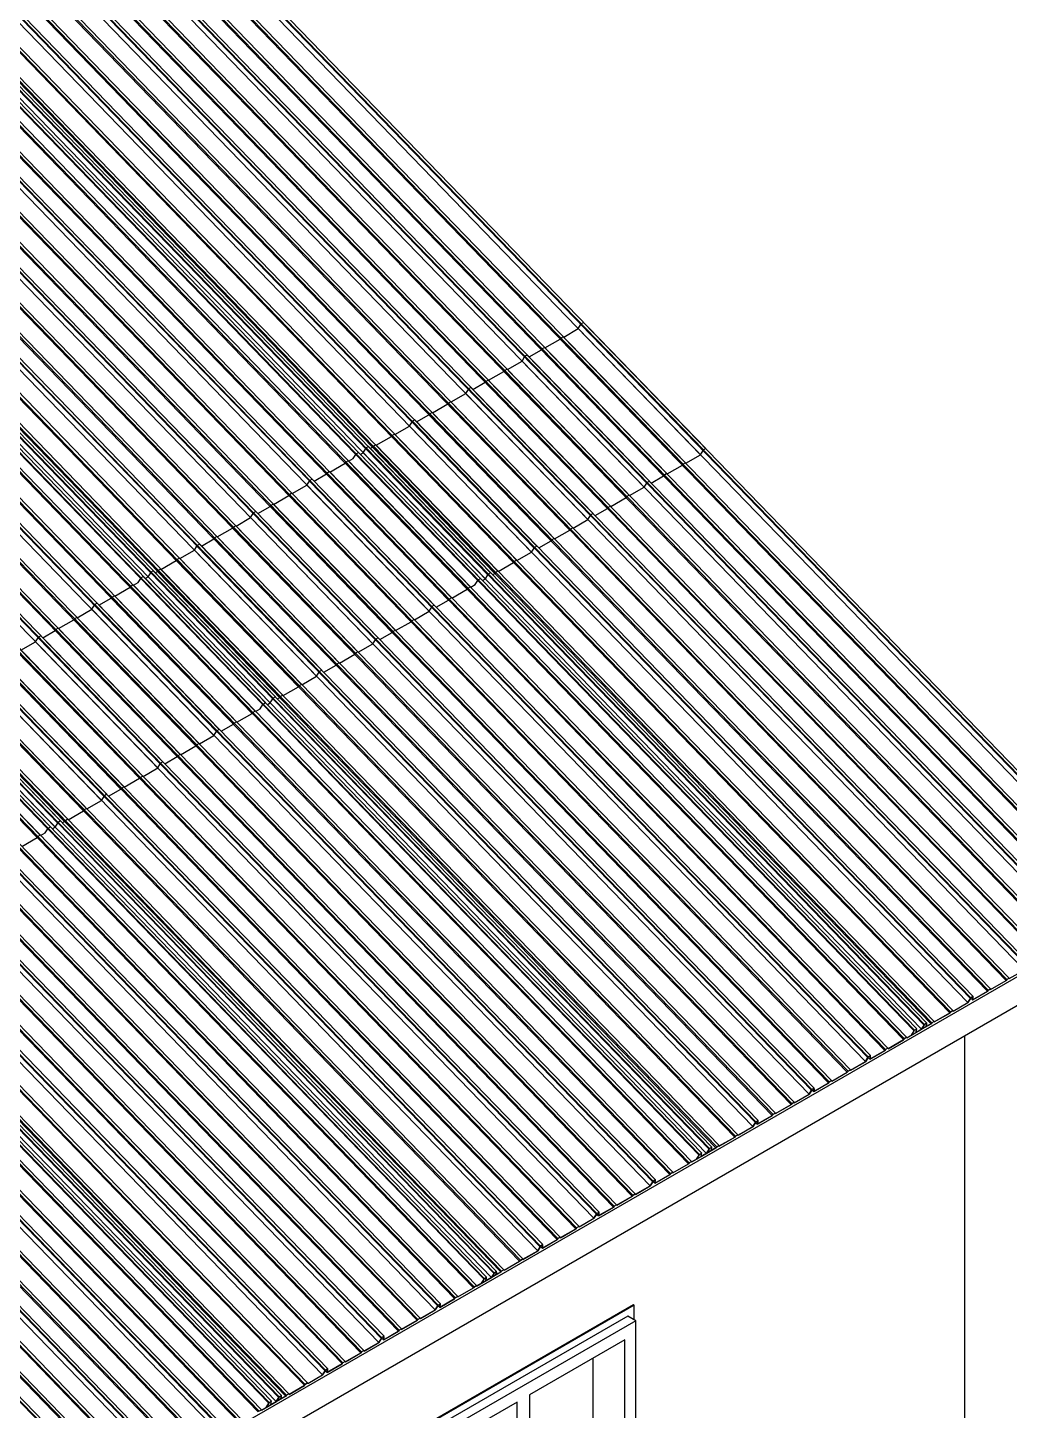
# Model space of a CAD drawing. Header units: inches. Extents: x 0.4 to 16.6, y 0.2 to 10.8.
# Drawn here: x 7.165 to 9.386, y 5.354 to 8.483 of the extents above; entities that cross this region are included whole.
import ezdxf

# ---------------------------------------------------------------- set-up
doc = ezdxf.new("R2010")
doc.units = ezdxf.units.IN
doc.header["$MEASUREMENT"] = 0

msp = doc.modelspace()

# ---------------------------------------------------------------- linework, layer by layer
at = {"color": 7, "linetype": 'Continuous', "lineweight": 25}
for p, q in [((8.6531, 7.4981), (7.4916, 8.6976)), ((8.6869, 7.5165), (7.5247, 8.7167)), ((8.6928, 7.5256), (7.5342, 8.7221)), ((8.6935, 7.5271), (7.5355, 8.7229)), ((8.6988, 7.5302), (7.5408, 8.726)), ((8.6037, 7.4684), (7.4415, 8.6686)), ((8.6054, 7.4705), (7.4439, 8.67)), ((8.6107, 7.4736), (7.4492, 8.6731)), ((8.6462, 7.4929), (7.4839, 8.6931)), ((8.6478, 7.495), (7.4863, 8.6945)), ((8.5597, 7.443), (7.3974, 8.6432)), ((8.5656, 7.4521), (7.4069, 8.6487)), ((8.5662, 7.4537), (7.4082, 8.6495)), ((8.5715, 7.4567), (7.4135, 8.6525)), ((8.5189, 7.4194), (7.3566, 8.6197)), ((8.5205, 7.4216), (7.359, 8.621)), ((8.5258, 7.4246), (7.3643, 8.6241)), ((8.4383, 7.3787), (7.2796, 8.5752)), ((8.4389, 7.3802), (7.281, 8.576)), ((8.4442, 7.3833), (7.2863, 8.579)), ((8.4764, 7.395), (7.3142, 8.5952)), ((8.4781, 7.3971), (7.3166, 8.5965)), ((8.4834, 7.4001), (7.3219, 8.5996)), ((8.3916, 7.346), (7.2293, 8.5462)), ((8.3933, 7.3481), (7.2317, 8.5476)), ((8.3986, 7.3511), (7.237, 8.5506)), ((8.4324, 7.3695), (7.2701, 8.5697)), ((8.3492, 7.3215), (7.1869, 8.5217)), ((8.3508, 7.3236), (7.1893, 8.5231)), ((8.3561, 7.3267), (7.1946, 8.5261)), ((8.3051, 7.296), (7.1429, 8.4962)), ((8.311, 7.3052), (7.1523, 8.5017)), ((8.3117, 7.3067), (7.1537, 8.5025)), ((8.317, 7.3098), (7.159, 8.5056)), ((8.2219, 7.248), (7.0596, 8.4482)), ((8.2236, 7.2501), (7.062, 8.4496)), ((8.2289, 7.2532), (7.0673, 8.4526)), ((8.2643, 7.2725), (7.1021, 8.4727)), ((8.266, 7.2746), (7.1044, 8.4741)), ((8.2713, 7.2777), (7.1097, 8.4771)), ((8.1666, 7.2173), (7.0051, 8.4167)), ((8.1837, 7.2317), (7.025, 8.4282)), ((8.1844, 7.2332), (7.0264, 8.429)), ((8.1897, 7.2363), (7.0317, 8.4321)), ((8.2005, 7.2356), (7.0382, 8.4358)), ((8.2064, 7.2448), (7.0477, 8.4413)), ((8.207, 7.2463), (7.049, 8.4421)), ((8.2123, 7.2494), (7.0543, 8.4451)), ((8.1172, 7.1876), (6.955, 8.3878)), ((8.1189, 7.1897), (6.9574, 8.3892)), ((8.1242, 7.1928), (6.9627, 8.3922)), ((8.1597, 7.2121), (6.9974, 8.4123)), ((8.1613, 7.2142), (6.9998, 8.4137)), ((8.0732, 7.1621), (6.9109, 8.3624)), ((8.0791, 7.1713), (6.9204, 8.3678)), ((8.0797, 7.1728), (6.9218, 8.3686)), ((8.085, 7.1759), (6.9271, 8.3717)), ((8.0324, 7.1386), (6.8701, 8.3388)), ((8.0341, 7.1407), (6.8725, 8.3402)), ((8.0394, 7.1438), (6.8778, 8.3432)), ((7.9518, 7.0978), (6.7931, 8.2943)), ((7.9524, 7.0994), (6.7945, 8.2951)), ((7.9577, 7.1024), (6.7998, 8.2982)), ((7.99, 7.1141), (6.8277, 8.3143)), ((7.9916, 7.1162), (6.8301, 8.3157)), ((7.9969, 7.1193), (6.8354, 8.3188)), ((7.9051, 7.0651), (6.7429, 8.2653)), ((7.9068, 7.0672), (6.7452, 8.2667)), ((7.9121, 7.0703), (6.7505, 8.2698)), ((7.9459, 7.0887), (6.7836, 8.2889)), ((7.8627, 7.0406), (6.7004, 8.2408)), ((7.8643, 7.0427), (6.7028, 8.2422)), ((7.8697, 7.0458), (6.7081, 8.2453)), ((7.7848, 6.9968), (6.6233, 8.1963)), ((7.8186, 7.0152), (6.6564, 8.2154)), ((7.8245, 7.0244), (6.6658, 8.2209)), ((7.8252, 7.0259), (6.6672, 8.2217)), ((7.8305, 7.0289), (6.6725, 8.2247)), ((7.7354, 6.9672), (6.5731, 8.1674)), ((7.7371, 6.9693), (6.5755, 8.1687)), ((7.7424, 6.9723), (6.5808, 8.1718)), ((7.7778, 6.9916), (6.6156, 8.1919)), ((7.7795, 6.9938), (6.618, 8.1932)), ((7.6801, 6.9364), (6.5186, 8.1359)), ((7.6972, 6.9509), (6.5386, 8.1474)), ((7.6979, 6.9524), (6.5399, 8.1482)), ((7.7032, 6.9555), (6.5452, 8.1512)), ((7.714, 6.9548), (6.5517, 8.155)), ((7.7199, 6.9639), (6.5612, 8.1605)), ((7.7205, 6.9655), (6.5625, 8.1612)), ((7.7258, 6.9685), (6.5678, 8.1643)), ((7.6307, 6.9067), (6.4685, 8.1069)), ((7.6324, 6.9089), (6.4709, 8.1083)), ((7.6377, 6.9119), (6.4762, 8.1114)), ((7.6732, 6.9312), (6.5109, 8.1314)), ((7.6748, 6.9333), (6.5133, 8.1328)), ((7.5867, 6.8813), (6.4244, 8.0815)), ((7.5926, 6.8905), (6.4339, 8.087)), ((7.5932, 6.892), (6.4353, 8.0878)), ((7.5985, 6.895), (6.4406, 8.0908)), ((7.5459, 6.8578), (6.3836, 8.058)), ((7.5476, 6.8599), (6.386, 8.0593)), ((7.5529, 6.8629), (6.3913, 8.0624)), ((7.4653, 6.817), (6.3066, 8.0135)), ((7.466, 6.8185), (6.308, 8.0143)), ((7.4713, 6.8216), (6.3133, 8.0174)), ((7.5035, 6.8333), (6.3412, 8.0335)), ((7.5051, 6.8354), (6.3436, 8.0348)), ((7.5104, 6.8384), (6.3489, 8.0379)), ((7.4186, 6.7843), (6.2564, 7.9845)), ((7.4203, 6.7864), (6.2587, 7.9859)), ((7.4256, 6.7895), (6.264, 7.9889)), ((7.4594, 6.8078), (6.2972, 8.008)), ((7.3762, 6.7598), (6.2139, 7.96)), ((7.3779, 6.7619), (6.2163, 7.9614)), ((7.3832, 6.765), (6.2216, 7.9644)), ((7.2983, 6.716), (6.1368, 7.9154)), ((7.3321, 6.7344), (6.1699, 7.9346)), ((7.338, 6.7435), (6.1793, 7.94)), ((7.3387, 6.745), (6.1807, 7.9408)), ((7.344, 6.7481), (6.186, 7.9439)), ((7.2393, 6.6877), (6.0814, 7.8835)), ((7.2489, 6.6863), (6.0867, 7.8865)), ((7.2506, 6.6884), (6.089, 7.8879)), ((7.2559, 6.6915), (6.0943, 7.891)), ((7.2913, 6.7108), (6.1291, 7.911)), ((7.293, 6.7129), (6.1315, 7.9124)), ((7.1937, 6.6556), (6.0321, 7.855)), ((7.2107, 6.67), (6.0521, 7.8665)), ((7.2114, 6.6716), (6.0534, 7.8673)), ((7.2167, 6.6746), (6.0587, 7.8704)), ((7.2275, 6.6739), (6.0652, 7.8741)), ((7.2334, 6.6831), (6.0747, 7.8796)), ((7.234, 6.6846), (6.0761, 7.8804)), ((7.1867, 6.6504), (6.0244, 7.8506)), ((7.1884, 6.6525), (6.0268, 7.852)), ((8.3776, 7.7827), (8.4107, 7.8018)), ((8.4107, 7.8018), (8.4166, 7.8109)), ((9.6737, 6.4975), (8.4107, 7.8018)), ((8.4166, 7.8109), (8.4172, 7.8125)), ((9.6796, 6.5067), (8.4166, 7.8109)), ((8.4225, 7.8155), (8.4172, 7.8125)), ((9.6802, 6.5082), (8.4172, 7.8125)), ((9.6855, 6.5113), (8.4225, 7.8155)), ((8.3344, 7.7589), (8.3291, 7.7558)), ((9.5974, 6.4547), (8.3344, 7.7589)), ((8.3351, 7.7582), (8.3699, 7.7782)), ((8.3715, 7.7803), (8.3699, 7.7782)), ((9.6329, 6.474), (8.3699, 7.7782)), ((8.3768, 7.7834), (8.3715, 7.7803)), ((9.6345, 6.4761), (8.3715, 7.7803)), ((9.6398, 6.4792), (8.3768, 7.7834)), ((8.2503, 7.7092), (8.2834, 7.7283)), ((8.2834, 7.7283), (8.2893, 7.7375)), ((9.5464, 6.4241), (8.2834, 7.7283)), ((8.2893, 7.7375), (8.2899, 7.739)), ((9.5523, 6.4332), (8.2893, 7.7375)), ((8.2952, 7.742), (8.2899, 7.739)), ((9.5529, 6.4347), (8.2899, 7.739)), ((9.5582, 6.4378), (8.2952, 7.742)), ((8.2995, 7.7376), (8.3274, 7.7537)), ((8.3291, 7.7558), (8.3274, 7.7537)), ((9.5904, 6.4495), (8.3274, 7.7537)), ((9.5921, 6.4516), (8.3291, 7.7558)), ((8.2079, 7.6847), (8.2426, 7.7047)), ((8.2443, 7.7069), (8.2426, 7.7047)), ((9.5056, 6.4005), (8.2426, 7.7047)), ((8.2496, 7.7099), (8.2443, 7.7069)), ((9.5073, 6.4026), (8.2443, 7.7069)), ((9.5126, 6.4057), (8.2496, 7.7099)), ((8.162, 7.664), (8.1627, 7.6655)), ((8.168, 7.6686), (8.1627, 7.6655)), ((9.4256, 6.3613), (8.1627, 7.6655)), ((9.4309, 6.3643), (8.168, 7.6686)), ((8.1722, 7.6641), (8.2002, 7.6803)), ((8.2018, 7.6824), (8.2002, 7.6803)), ((9.4632, 6.376), (8.2002, 7.6803)), ((8.2071, 7.6854), (8.2018, 7.6824)), ((9.4648, 6.3781), (8.2018, 7.6824)), ((9.4701, 6.3812), (8.2071, 7.6854)), ((8.117, 7.6334), (8.1153, 7.6313)), ((8.1223, 7.6364), (8.117, 7.6334)), ((9.38, 6.3291), (8.117, 7.6334)), ((9.3853, 6.3322), (8.1223, 7.6364)), ((8.123, 7.6357), (8.1561, 7.6548)), ((8.1561, 7.6548), (8.162, 7.664)), ((9.4191, 6.3506), (8.1561, 7.6548)), ((9.425, 6.3597), (8.162, 7.664)), ((8.045, 7.5907), (8.0729, 7.6068)), ((8.0746, 7.6089), (8.0729, 7.6068)), ((9.3359, 6.3025), (8.0729, 7.6068)), ((8.0799, 7.612), (8.0746, 7.6089)), ((9.3375, 6.3047), (8.0746, 7.6089)), ((9.3429, 6.3077), (8.0799, 7.612)), ((8.0806, 7.6112), (8.1153, 7.6313)), ((9.3783, 6.327), (8.1153, 7.6313)), ((7.9957, 7.5622), (8.0288, 7.5813)), ((8.0288, 7.5813), (8.0347, 7.5905)), ((9.2918, 6.2771), (8.0288, 7.5813)), ((8.0347, 7.5905), (8.0354, 7.592)), ((9.2977, 6.2863), (8.0347, 7.5905)), ((8.0407, 7.5951), (8.0354, 7.592)), ((9.2984, 6.2878), (8.0354, 7.592)), ((9.3037, 6.2908), (8.0407, 7.5951)), ((7.9533, 7.5377), (7.988, 7.5578)), ((7.9897, 7.5599), (7.988, 7.5578)), ((9.251, 6.2536), (7.988, 7.5578)), ((7.995, 7.563), (7.9897, 7.5599)), ((9.2527, 6.2557), (7.9897, 7.5599)), ((9.258, 6.2587), (7.995, 7.563)), ((7.9016, 7.5079), (7.9074, 7.517)), ((7.9074, 7.517), (7.9081, 7.5185)), ((9.1704, 6.2128), (7.9074, 7.517)), ((7.9081, 7.5185), (7.9134, 7.5216)), ((9.1711, 6.2143), (7.9081, 7.5185)), ((9.1764, 6.2174), (7.9134, 7.5216)), ((7.9177, 7.5172), (7.9242, 7.5209)), ((7.9242, 7.5209), (7.9301, 7.5301)), ((9.1872, 6.2167), (7.9242, 7.5209)), ((7.9301, 7.5301), (7.9307, 7.5316)), ((9.1931, 6.2258), (7.9301, 7.5301)), ((7.936, 7.5347), (7.9307, 7.5316)), ((9.1937, 6.2274), (7.9307, 7.5316)), ((9.199, 6.2304), (7.936, 7.5347)), ((7.9403, 7.5302), (7.9456, 7.5333)), ((7.9473, 7.5354), (7.9456, 7.5333)), ((9.2086, 6.2291), (7.9456, 7.5333)), ((7.9526, 7.5385), (7.9473, 7.5354)), ((9.2103, 6.2312), (7.9473, 7.5354)), ((9.2156, 6.2342), (7.9526, 7.5385)), ((8.6538, 7.4974), (8.6869, 7.5165)), ((8.6869, 7.5165), (8.6928, 7.5256)), ((8.6928, 7.5256), (8.6935, 7.5271)), ((8.6988, 7.5302), (8.6935, 7.5271)), ((7.8479, 7.4781), (7.8426, 7.475)), ((9.1109, 6.1738), (7.8479, 7.4781)), ((7.8486, 7.4773), (7.8834, 7.4974)), ((7.8851, 7.4995), (7.8834, 7.4974)), ((9.1464, 6.1931), (7.8834, 7.4974)), ((7.8904, 7.5026), (7.8851, 7.4995)), ((9.148, 6.1953), (7.8851, 7.4995)), ((9.1533, 6.1983), (7.8904, 7.5026)), ((7.8911, 7.5018), (7.9016, 7.5079)), ((8.6114, 7.4729), (8.6462, 7.4929)), ((8.6478, 7.495), (8.6462, 7.4929)), ((8.6531, 7.4981), (8.6478, 7.495)), ((7.7638, 7.4283), (7.7969, 7.4475)), ((7.7969, 7.4475), (7.8028, 7.4566)), ((9.0599, 6.1432), (7.7969, 7.4475)), ((7.8028, 7.4566), (7.8034, 7.4581)), ((9.0658, 6.1524), (7.8028, 7.4566)), ((7.8087, 7.4612), (7.8034, 7.4581)), ((9.0664, 6.1539), (7.8034, 7.4581)), ((9.0717, 6.157), (7.8087, 7.4612)), ((7.813, 7.4568), (7.841, 7.4729)), ((7.8426, 7.475), (7.841, 7.4729)), ((9.1039, 6.1686), (7.841, 7.4729)), ((9.1056, 6.1708), (7.8426, 7.475)), ((8.5597, 7.443), (8.5656, 7.4521)), ((8.5656, 7.4521), (8.5662, 7.4537)), ((8.5715, 7.4567), (8.5662, 7.4537)), ((8.5758, 7.4523), (8.6037, 7.4684)), ((8.6054, 7.4705), (8.6037, 7.4684)), ((8.6107, 7.4736), (8.6054, 7.4705)), ((7.7214, 7.4038), (7.7561, 7.4239)), ((7.7578, 7.426), (7.7561, 7.4239)), ((9.0191, 6.1197), (7.7561, 7.4239)), ((7.7631, 7.4291), (7.7578, 7.426)), ((9.0208, 6.1218), (7.7578, 7.426)), ((9.0261, 6.1248), (7.7631, 7.4291)), ((8.4841, 7.3994), (8.5189, 7.4194)), ((8.5205, 7.4216), (8.5189, 7.4194)), ((8.5258, 7.4246), (8.5205, 7.4216)), ((8.5266, 7.4239), (8.5597, 7.443)), ((7.6696, 7.374), (7.6755, 7.3831)), ((7.6755, 7.3831), (7.6762, 7.3847)), ((8.9385, 6.0789), (7.6755, 7.3831)), ((7.6815, 7.3877), (7.6762, 7.3847)), ((8.9392, 6.0804), (7.6762, 7.3847)), ((8.9445, 6.0835), (7.6815, 7.3877)), ((7.6858, 7.3833), (7.7137, 7.3994)), ((7.7153, 7.4015), (7.7137, 7.3994)), ((8.9767, 6.0952), (7.7137, 7.3994)), ((7.7206, 7.4046), (7.7153, 7.4015)), ((8.9783, 6.0973), (7.7153, 7.4015)), ((8.9836, 6.1003), (7.7206, 7.4046)), ((8.4442, 7.3833), (8.4389, 7.3802)), ((8.4485, 7.3788), (8.4764, 7.395)), ((8.4781, 7.3971), (8.4764, 7.395)), ((8.4834, 7.4001), (8.4781, 7.3971)), ((7.6305, 7.3525), (7.6288, 7.3504)), ((7.6358, 7.3556), (7.6305, 7.3525)), ((8.8935, 6.0483), (7.6305, 7.3525)), ((8.8988, 6.0514), (7.6358, 7.3556)), ((7.6365, 7.3549), (7.6696, 7.374)), ((8.9326, 6.0697), (7.6696, 7.374)), ((8.3993, 7.3504), (8.4324, 7.3695)), ((8.4324, 7.3695), (8.4383, 7.3787)), ((8.4383, 7.3787), (8.4389, 7.3802)), ((7.5585, 7.3098), (7.5864, 7.3259)), ((7.5881, 7.328), (7.5864, 7.3259)), ((8.8494, 6.0217), (7.5864, 7.3259)), ((7.5934, 7.3311), (7.5881, 7.328)), ((8.8511, 6.0238), (7.5881, 7.328)), ((8.8564, 6.0269), (7.5934, 7.3311)), ((7.5941, 7.3304), (7.6288, 7.3504)), ((8.8918, 6.0462), (7.6288, 7.3504)), ((8.3212, 7.3054), (8.3492, 7.3215)), ((8.3508, 7.3236), (8.3492, 7.3215)), ((8.3561, 7.3267), (8.3508, 7.3236)), ((8.3569, 7.3259), (8.3916, 7.346)), ((8.3933, 7.3481), (8.3916, 7.346)), ((8.3986, 7.3511), (8.3933, 7.3481)), ((7.5092, 7.2814), (7.5423, 7.3005)), ((7.5423, 7.3005), (7.5482, 7.3097)), ((8.8053, 5.9963), (7.5423, 7.3005)), ((7.5482, 7.3097), (7.5489, 7.3112)), ((8.8112, 6.0054), (7.5482, 7.3097)), ((7.5542, 7.3142), (7.5489, 7.3112)), ((8.8119, 6.0069), (7.5489, 7.3112)), ((8.8172, 6.01), (7.5542, 7.3142)), ((8.272, 7.2769), (8.3051, 7.296)), ((8.3051, 7.296), (8.311, 7.3052)), ((8.311, 7.3052), (8.3117, 7.3067)), ((8.317, 7.3098), (8.3117, 7.3067)), ((7.4668, 7.2569), (7.5015, 7.2769)), ((7.5032, 7.2791), (7.5015, 7.2769)), ((8.7645, 5.9727), (7.5015, 7.2769)), ((7.5085, 7.2821), (7.5032, 7.2791)), ((8.7662, 5.9748), (7.5032, 7.2791)), ((8.7715, 5.9779), (7.5085, 7.2821)), ((8.2296, 7.2524), (8.2643, 7.2725)), ((8.266, 7.2746), (8.2643, 7.2725)), ((8.2713, 7.2777), (8.266, 7.2746)), ((7.4046, 7.221), (7.4151, 7.227)), ((7.4151, 7.227), (7.421, 7.2362)), ((7.421, 7.2362), (7.4216, 7.2377)), ((8.6839, 5.9319), (7.421, 7.2362)), ((7.4216, 7.2377), (7.4269, 7.2408)), ((8.6846, 5.9335), (7.4216, 7.2377)), ((8.6899, 5.9365), (7.4269, 7.2408)), ((7.4312, 7.2363), (7.4377, 7.2401)), ((7.4377, 7.2401), (7.4436, 7.2492)), ((8.7007, 5.9358), (7.4377, 7.2401)), ((7.4436, 7.2492), (7.4442, 7.2508)), ((8.7066, 5.945), (7.4436, 7.2492)), ((7.4495, 7.2538), (7.4442, 7.2508)), ((8.7072, 5.9465), (7.4442, 7.2508)), ((8.7125, 5.9496), (7.4495, 7.2538)), ((7.4538, 7.2494), (7.4591, 7.2525)), ((7.4608, 7.2546), (7.4591, 7.2525)), ((8.7221, 5.9482), (7.4591, 7.2525)), ((7.4661, 7.2576), (7.4608, 7.2546)), ((8.7238, 5.9503), (7.4608, 7.2546)), ((8.7291, 5.9534), (7.4661, 7.2576)), ((8.1778, 7.2226), (8.1837, 7.2317)), ((8.1837, 7.2317), (8.1844, 7.2332)), ((8.1844, 7.2332), (8.1897, 7.2363)), ((8.194, 7.2319), (8.2005, 7.2356)), ((8.2005, 7.2356), (8.2064, 7.2448)), ((8.2064, 7.2448), (8.207, 7.2463)), ((8.2123, 7.2494), (8.207, 7.2463)), ((8.2166, 7.2449), (8.2219, 7.248)), ((8.2236, 7.2501), (8.2219, 7.248)), ((8.2289, 7.2532), (8.2236, 7.2501)), ((7.3614, 7.1972), (7.3561, 7.1942)), ((8.6244, 5.893), (7.3614, 7.1972)), ((7.3622, 7.1965), (7.3969, 7.2165)), ((7.3986, 7.2186), (7.3969, 7.2165)), ((8.6599, 5.9123), (7.3969, 7.2165)), ((7.4039, 7.2217), (7.3986, 7.2186)), ((8.6616, 5.9144), (7.3986, 7.2186)), ((8.6669, 5.9175), (7.4039, 7.2217)), ((8.1249, 7.192), (8.1597, 7.2121)), ((8.1613, 7.2142), (8.1597, 7.2121)), ((8.1666, 7.2173), (8.1613, 7.2142)), ((8.1673, 7.2165), (8.1778, 7.2226)), ((7.2773, 7.1475), (7.3104, 7.1666)), ((7.3104, 7.1666), (7.3163, 7.1758)), ((8.5734, 5.8624), (7.3104, 7.1666)), ((7.3163, 7.1758), (7.317, 7.1773)), ((8.5793, 5.8715), (7.3163, 7.1758)), ((7.3223, 7.1803), (7.317, 7.1773)), ((8.5799, 5.873), (7.317, 7.1773)), ((8.5852, 5.8761), (7.3223, 7.1803)), ((7.3265, 7.1759), (7.3545, 7.192)), ((7.3561, 7.1942), (7.3545, 7.192)), ((8.6175, 5.8878), (7.3545, 7.192)), ((8.6191, 5.8899), (7.3561, 7.1942)), ((8.0732, 7.1621), (8.0791, 7.1713)), ((8.0791, 7.1713), (8.0797, 7.1728)), ((8.085, 7.1759), (8.0797, 7.1728)), ((8.0893, 7.1715), (8.1172, 7.1876)), ((8.1189, 7.1897), (8.1172, 7.1876)), ((8.1242, 7.1928), (8.1189, 7.1897)), ((7.2349, 7.123), (7.2696, 7.1431)), ((7.2713, 7.1452), (7.2696, 7.1431)), ((8.5326, 5.8388), (7.2696, 7.1431)), ((7.2766, 7.1482), (7.2713, 7.1452)), ((8.5343, 5.8409), (7.2713, 7.1452)), ((8.5396, 5.844), (7.2766, 7.1482)), ((7.9976, 7.1185), (8.0324, 7.1386)), ((8.0341, 7.1407), (8.0324, 7.1386)), ((8.0394, 7.1438), (8.0341, 7.1407)), ((8.0401, 7.143), (8.0732, 7.1621)), ((7.1831, 7.0931), (7.189, 7.1023)), ((7.189, 7.1023), (7.1897, 7.1038)), ((8.452, 5.798), (7.189, 7.1023)), ((7.195, 7.1069), (7.1897, 7.1038)), ((8.4527, 5.7996), (7.1897, 7.1038)), ((8.458, 5.8026), (7.195, 7.1069)), ((7.1993, 7.1024), (7.2272, 7.1186)), ((7.2289, 7.1207), (7.2272, 7.1186)), ((8.4902, 5.8143), (7.2272, 7.1186)), ((7.2342, 7.1237), (7.2289, 7.1207)), ((8.4918, 5.8164), (7.2289, 7.1207)), ((8.4972, 5.8195), (7.2342, 7.1237)), ((7.9577, 7.1024), (7.9524, 7.0994)), ((7.962, 7.098), (7.99, 7.1141)), ((7.9916, 7.1162), (7.99, 7.1141)), ((7.9969, 7.1193), (7.9916, 7.1162)), ((8.407, 5.7675), (7.144, 7.0717)), ((8.4123, 5.7705), (7.1493, 7.0748)), ((7.15, 7.074), (7.1831, 7.0931)), ((8.4461, 5.7889), (7.1831, 7.0931)), ((7.9121, 7.0703), (7.9068, 7.0672)), ((7.9128, 7.0696), (7.9459, 7.0887)), ((7.9459, 7.0887), (7.9518, 7.0978)), ((7.9518, 7.0978), (7.9524, 7.0994)), ((8.3629, 5.7409), (7.0999, 7.0451)), ((8.3646, 5.743), (7.1016, 7.0472)), ((8.3699, 5.746), (7.1069, 7.0503)), ((8.4053, 5.7653), (7.1423, 7.0696)), ((7.8348, 7.0245), (7.8627, 7.0406)), ((7.8643, 7.0427), (7.8627, 7.0406)), ((7.8697, 7.0458), (7.8643, 7.0427)), ((7.8704, 7.0451), (7.9051, 7.0651)), ((7.9068, 7.0672), (7.9051, 7.0651)), ((8.3188, 5.7154), (7.0559, 7.0197)), ((8.3247, 5.7246), (7.0617, 7.0288)), ((8.3254, 5.7261), (7.0624, 7.0303)), ((8.3307, 5.7292), (7.0677, 7.0334)), ((7.7855, 6.9961), (7.8186, 7.0152)), ((7.8186, 7.0152), (7.8245, 7.0244)), ((7.8245, 7.0244), (7.8252, 7.0259)), ((7.8305, 7.0289), (7.8252, 7.0259)), ((8.2426, 5.6725), (6.9796, 6.9768)), ((8.278, 5.6919), (7.0151, 6.9961)), ((8.2797, 5.694), (7.0167, 6.9982)), ((8.285, 5.697), (7.022, 7.0013)), ((7.7431, 6.9716), (7.7778, 6.9916)), ((7.7795, 6.9938), (7.7778, 6.9916)), ((7.7848, 6.9968), (7.7795, 6.9938)), ((8.1975, 5.6511), (6.9345, 6.9553)), ((8.1981, 5.6526), (6.9351, 6.9569)), ((8.2034, 5.6557), (6.9404, 6.9599)), ((8.2142, 5.655), (6.9512, 6.9592)), ((8.2201, 5.6642), (6.9571, 6.9684)), ((8.2207, 5.6657), (6.9577, 6.9699)), ((8.226, 5.6687), (6.963, 6.973)), ((8.2356, 5.6674), (6.9726, 6.9716)), ((8.2373, 5.6695), (6.9743, 6.9737)), ((7.6913, 6.9417), (7.6972, 6.9509)), ((7.6972, 6.9509), (7.6979, 6.9524)), ((7.6979, 6.9524), (7.7032, 6.9555)), ((7.7075, 6.951), (7.714, 6.9548)), ((7.714, 6.9548), (7.7199, 6.9639)), ((7.7199, 6.9639), (7.7205, 6.9655)), ((7.7258, 6.9685), (7.7205, 6.9655)), ((7.7301, 6.9641), (7.7354, 6.9672)), ((7.7371, 6.9693), (7.7354, 6.9672)), ((7.7424, 6.9723), (7.7371, 6.9693)), ((8.1379, 5.6121), (6.875, 6.9164)), ((8.1734, 5.6315), (6.9104, 6.9357)), ((8.1751, 5.6336), (6.9121, 6.9378)), ((8.1804, 5.6366), (6.9174, 6.9409)), ((7.6384, 6.9112), (7.6732, 6.9312)), ((7.6748, 6.9333), (7.6732, 6.9312)), ((7.6801, 6.9364), (7.6748, 6.9333)), ((7.6809, 6.9357), (7.6913, 6.9417)), ((8.0869, 5.5815), (6.8239, 6.8858)), ((8.0928, 5.5907), (6.8298, 6.8949)), ((8.0935, 5.5922), (6.8305, 6.8964)), ((8.0988, 5.5953), (6.8358, 6.8995)), ((8.131, 5.607), (6.868, 6.9112)), ((8.1326, 5.6091), (6.8696, 6.9133)), ((7.5867, 6.8813), (7.5926, 6.8905)), ((7.5926, 6.8905), (7.5932, 6.892)), ((7.5985, 6.895), (7.5932, 6.892)), ((7.6028, 6.8906), (7.6307, 6.9067)), ((7.6324, 6.9089), (7.6307, 6.9067)), ((7.6377, 6.9119), (7.6324, 6.9089)), ((8.0461, 5.558), (6.7831, 6.8622)), ((8.0478, 5.5601), (6.7848, 6.8643)), ((8.0531, 5.5632), (6.7901, 6.8674)), ((7.5112, 6.8377), (7.5459, 6.8578)), ((7.5476, 6.8599), (7.5459, 6.8578)), ((7.5529, 6.8629), (7.5476, 6.8599)), ((7.5536, 6.8622), (7.5867, 6.8813)), ((7.9655, 5.5172), (6.7025, 6.8214)), ((7.9662, 5.5187), (6.7032, 6.823)), ((7.9715, 5.5218), (6.7085, 6.826)), ((8.0037, 5.5335), (6.7407, 6.8377)), ((8.0054, 5.5356), (6.7424, 6.8398)), ((8.0107, 5.5387), (6.7477, 6.8429)), ((7.4713, 6.8216), (7.466, 6.8185)), ((7.4755, 6.8171), (7.5035, 6.8333)), ((7.5051, 6.8354), (7.5035, 6.8333)), ((7.5104, 6.8384), (7.5051, 6.8354)), ((7.9188, 5.4845), (6.6558, 6.7887)), ((7.9205, 5.4866), (6.6575, 6.7908)), ((7.9258, 5.4897), (6.6628, 6.7939)), ((7.9596, 5.508), (6.6966, 6.8123)), ((7.4256, 6.7895), (7.4203, 6.7864)), ((7.4263, 6.7887), (7.4594, 6.8078)), ((7.4594, 6.8078), (7.4653, 6.817)), ((7.4653, 6.817), (7.466, 6.8185)), ((7.8764, 5.46), (6.6134, 6.7642)), ((7.8781, 5.4621), (6.6151, 6.7664)), ((7.8834, 5.4652), (6.6204, 6.7694)), ((7.3483, 6.7437), (7.3762, 6.7598)), ((7.3779, 6.7619), (7.3762, 6.7598)), ((7.3832, 6.765), (7.3779, 6.7619)), ((7.3839, 6.7642), (7.4186, 6.7843)), ((7.4203, 6.7864), (7.4186, 6.7843)), ((7.8324, 5.4346), (6.5694, 6.7388)), ((7.8382, 5.4437), (6.5753, 6.748)), ((7.8389, 5.4453), (6.5759, 6.7495)), ((7.8442, 5.4483), (6.5812, 6.7525)), ((7.299, 6.7152), (7.3321, 6.7344)), ((7.3321, 6.7344), (7.338, 6.7435)), ((7.338, 6.7435), (7.3387, 6.745)), ((7.344, 6.7481), (7.3387, 6.745)), ((7.7561, 5.3917), (6.4931, 6.6959)), ((7.7916, 5.411), (6.5286, 6.7153)), ((7.7932, 5.4131), (6.5302, 6.7174)), ((7.7985, 5.4162), (6.5355, 6.7204)), ((7.2566, 6.6907), (7.2913, 6.7108)), ((7.293, 6.7129), (7.2913, 6.7108)), ((7.2983, 6.716), (7.293, 6.7129)), ((7.711, 5.3703), (6.448, 6.6745)), ((7.7116, 5.3718), (6.4486, 6.676)), ((7.7169, 5.3748), (6.4539, 6.6791)), ((7.7277, 5.3742), (6.4647, 6.6784)), ((7.7336, 5.3833), (6.4706, 6.6875)), ((7.7342, 5.3848), (6.4713, 6.6891)), ((7.7395, 5.3879), (6.4766, 6.6921)), ((7.7491, 5.3865), (6.4861, 6.6908)), ((7.7508, 5.3886), (6.4878, 6.6929)), ((7.2049, 6.6609), (7.2107, 6.67)), ((7.2107, 6.67), (7.2114, 6.6716)), ((7.2114, 6.6716), (7.2167, 6.6746)), ((7.221, 6.6702), (7.2275, 6.6739)), ((7.2275, 6.6739), (7.2334, 6.6831)), ((7.2334, 6.6831), (7.234, 6.6846)), ((7.2393, 6.6877), (7.234, 6.6846)), ((7.2436, 6.6833), (7.2489, 6.6863)), ((7.2506, 6.6884), (7.2489, 6.6863)), ((7.2559, 6.6915), (7.2506, 6.6884)), ((7.6461, 5.3282), (6.3832, 6.6325)), ((7.6515, 5.3313), (6.3885, 6.6355)), ((7.6869, 5.3506), (6.4239, 6.6548)), ((7.6886, 5.3527), (6.4256, 6.657)), ((7.6939, 5.3558), (6.4309, 6.66)), ((7.1519, 6.6303), (7.1867, 6.6504)), ((7.1884, 6.6525), (7.1867, 6.6504)), ((7.1937, 6.6556), (7.1884, 6.6525)), ((7.1944, 6.6548), (7.2049, 6.6609)), ((7.6004, 5.3007), (6.3374, 6.6049)), ((7.6063, 5.3098), (6.3433, 6.6141)), ((7.607, 5.3114), (6.344, 6.6156)), ((7.6123, 5.3144), (6.3493, 6.6187)), ((7.6445, 5.3261), (6.3815, 6.6304)), ((7.5596, 5.2771), (6.2966, 6.5814)), ((7.5613, 5.2792), (6.2983, 6.5835)), ((7.5666, 5.2823), (6.3036, 6.5865)), ((7.479, 5.2364), (6.216, 6.5406)), ((7.4797, 5.2379), (6.2167, 6.5421)), ((7.485, 5.2409), (6.222, 6.5452)), ((7.5172, 5.2526), (6.2542, 6.5569)), ((7.5189, 5.2548), (6.2559, 6.559)), ((7.5242, 5.2578), (6.2612, 6.5621)), ((7.4323, 5.2037), (6.1694, 6.5079)), ((7.434, 5.2058), (6.171, 6.51)), ((7.4393, 5.2088), (6.1763, 6.5131)), ((7.4731, 5.2272), (6.2102, 6.5314)), ((9.6745, 6.4919), (5.2834, 3.9569)), ((7.3899, 5.1792), (6.1269, 6.4834)), ((7.3916, 5.1813), (6.1286, 6.4855)), ((7.3969, 5.1843), (6.1339, 6.4886)), ((7.3518, 5.1629), (6.0888, 6.4671)), ((7.3524, 5.1644), (6.0894, 6.4686)), ((7.3577, 5.1675), (6.0947, 6.4717)), ((5.2834, 3.8916), (9.6745, 6.4266)), ((9.3855, 6.331), (9.4192, 6.3505)), ((9.3431, 6.3065), (9.3782, 6.3268)), ((9.3432, 6.3068), (9.3783, 6.327)), ((9.3782, 6.3268), (9.3799, 6.3289)), ((9.38, 6.3291), (9.3783, 6.327)), ((9.3799, 6.3289), (9.3852, 6.332)), ((9.3853, 6.3322), (9.38, 6.3291)), ((9.3855, 6.331), (9.3848, 6.3318)), ((9.3855, 6.331), (9.3852, 6.332)), ((9.3853, 6.3322), (9.3857, 6.3313)), ((9.3037, 6.2908), (9.2984, 6.2878)), ((9.3033, 6.2904), (9.2985, 6.2877)), ((9.3021, 6.2829), (9.3358, 6.3023)), ((9.3027, 6.2892), (9.3021, 6.2898)), ((9.3027, 6.2891), (9.3021, 6.2897)), ((9.3021, 6.2829), (9.3027, 6.2891)), ((9.3024, 6.2832), (9.3359, 6.3025)), ((9.303, 6.2893), (9.3024, 6.2832)), ((9.3027, 6.2892), (9.3033, 6.2904)), ((9.3027, 6.2891), (9.3027, 6.2892)), ((9.303, 6.2893), (9.3037, 6.2908)), ((9.3358, 6.3023), (9.3374, 6.3044)), ((9.3375, 6.3047), (9.3359, 6.3025)), ((9.3427, 6.3075), (9.3374, 6.3044)), ((9.3429, 6.3077), (9.3375, 6.3047)), ((9.3431, 6.3065), (9.3424, 6.3073)), ((9.3431, 6.3065), (9.3427, 6.3075)), ((9.3429, 6.3077), (9.3432, 6.3068)), ((9.2526, 6.2554), (9.2579, 6.2585)), ((9.258, 6.2587), (9.2527, 6.2557)), ((9.2583, 6.2576), (9.2576, 6.2583)), ((9.2583, 6.2576), (9.2579, 6.2585)), ((9.258, 6.2587), (9.2584, 6.2578)), ((9.2583, 6.2576), (9.2919, 6.277)), ((9.2584, 6.2578), (9.2918, 6.2771)), ((9.2918, 6.2771), (9.2977, 6.2863)), ((9.298, 6.2863), (9.2919, 6.277)), ((9.2977, 6.2863), (9.2984, 6.2878)), ((9.298, 6.2864), (9.2985, 6.2877)), ((9.3021, 6.2829), (9.2982, 6.2869)), ((9.2085, 6.2288), (9.1748, 6.2094)), ((9.1751, 6.2098), (9.2086, 6.2291)), ((9.1872, 6.2167), (9.1931, 6.2258)), ((9.1933, 6.2259), (9.1873, 6.2166)), ((9.1931, 6.2258), (9.1937, 6.2274)), ((9.1933, 6.226), (9.1939, 6.2273)), ((9.1933, 6.2259), (9.1933, 6.226)), ((9.199, 6.2304), (9.1937, 6.2274)), ((9.1986, 6.23), (9.1939, 6.2273)), ((9.1981, 6.2287), (9.1974, 6.2293)), ((9.1981, 6.2287), (9.1975, 6.2294)), ((9.1975, 6.2224), (9.1981, 6.2287)), ((9.1984, 6.2289), (9.1978, 6.2226)), ((9.1981, 6.2287), (9.1986, 6.23)), ((9.1981, 6.2287), (9.1981, 6.2287)), ((9.1984, 6.2289), (9.199, 6.2304)), ((9.2085, 6.2288), (9.2102, 6.2309)), ((9.2103, 6.2312), (9.2086, 6.2291)), ((9.2155, 6.234), (9.2102, 6.2309)), ((9.2156, 6.2342), (9.2103, 6.2312)), ((9.2158, 6.2331), (9.2151, 6.2338)), ((9.2158, 6.2331), (9.2155, 6.234)), ((9.2156, 6.2342), (9.2159, 6.2333)), ((9.2158, 6.2331), (9.2509, 6.2533)), ((9.2159, 6.2333), (9.251, 6.2536)), ((9.2509, 6.2533), (9.2526, 6.2554)), ((9.2527, 6.2557), (9.251, 6.2536)), ((9.1463, 6.1929), (9.1479, 6.195)), ((9.148, 6.1953), (9.1464, 6.1931)), ((9.1479, 6.195), (9.1532, 6.1981)), ((9.1533, 6.1983), (9.148, 6.1953)), ((9.1536, 6.1971), (9.1529, 6.1979)), ((9.1536, 6.1971), (9.1532, 6.1981)), ((9.1533, 6.1983), (9.1537, 6.1974)), ((9.1536, 6.1971), (9.1873, 6.2166)), ((9.1537, 6.1974), (9.1872, 6.2167)), ((9.1644, 6.2033), (9.1704, 6.2128)), ((9.1646, 6.2035), (9.1644, 6.2033)), ((9.1646, 6.2035), (9.1707, 6.2129)), ((9.1704, 6.2128), (9.1711, 6.2143)), ((9.1707, 6.2129), (9.1713, 6.2142)), ((9.1711, 6.2143), (9.1764, 6.2174)), ((9.1713, 6.2142), (9.176, 6.217)), ((9.1754, 6.2156), (9.1748, 6.2163)), ((9.1748, 6.2094), (9.1754, 6.2156)), ((9.1755, 6.2157), (9.1749, 6.2163)), ((9.1751, 6.2098), (9.1757, 6.2158)), ((9.1755, 6.2157), (9.1754, 6.2156)), ((9.1755, 6.2157), (9.176, 6.217)), ((9.1757, 6.2158), (9.1764, 6.2174)), ((9.1975, 6.2224), (9.1978, 6.2226)), ((9.2851, 4.9314), (9.2851, 6.2018)), ((9.0702, 6.149), (9.1038, 6.1684)), ((9.0705, 6.1493), (9.1039, 6.1686)), ((9.1038, 6.1684), (9.1055, 6.1705)), ((9.1056, 6.1708), (9.1039, 6.1686)), ((9.1108, 6.1736), (9.1055, 6.1705)), ((9.1109, 6.1738), (9.1056, 6.1708)), ((9.1112, 6.1726), (9.1105, 6.1734)), ((9.1112, 6.1726), (9.1108, 6.1736)), ((9.1109, 6.1738), (9.1113, 6.1729)), ((9.1112, 6.1726), (9.1463, 6.1929)), ((9.1113, 6.1729), (9.1464, 6.1931)), ((9.0263, 6.1237), (9.06, 6.1431)), ((9.0264, 6.1239), (9.0599, 6.1432)), ((9.0599, 6.1432), (9.0658, 6.1524)), ((9.066, 6.1525), (9.06, 6.1431)), ((9.0658, 6.1524), (9.0664, 6.1539)), ((9.0661, 6.1525), (9.0666, 6.1538)), ((9.0702, 6.149), (9.0663, 6.153)), ((9.0717, 6.157), (9.0664, 6.1539)), ((9.0714, 6.1565), (9.0666, 6.1538)), ((9.0708, 6.1553), (9.0702, 6.1559)), ((9.0708, 6.1552), (9.0702, 6.1559)), ((9.0702, 6.149), (9.0708, 6.1552)), ((9.0711, 6.1554), (9.0705, 6.1493)), ((9.0708, 6.1553), (9.0714, 6.1565)), ((9.0708, 6.1552), (9.0708, 6.1553)), ((9.0711, 6.1554), (9.0717, 6.157)), ((8.9836, 6.1003), (8.9783, 6.0973)), ((8.9836, 6.1003), (8.984, 6.0994)), ((8.9839, 6.0992), (9.019, 6.1194)), ((8.984, 6.0994), (9.0191, 6.1197)), ((9.019, 6.1194), (9.0207, 6.1215)), ((9.0208, 6.1218), (9.0191, 6.1197)), ((9.0207, 6.1215), (9.026, 6.1246)), ((9.0261, 6.1248), (9.0208, 6.1218)), ((9.0263, 6.1237), (9.0256, 6.1244)), ((9.0263, 6.1237), (9.026, 6.1246)), ((9.0261, 6.1248), (9.0264, 6.1239)), ((8.8991, 6.0502), (8.9327, 6.0696)), ((8.8992, 6.0504), (8.9326, 6.0697)), ((8.9326, 6.0697), (8.9385, 6.0789)), ((8.9387, 6.079), (8.9327, 6.0696)), ((8.9385, 6.0789), (8.9392, 6.0804)), ((8.9388, 6.0791), (8.9393, 6.0803)), ((8.9429, 6.0755), (8.939, 6.0795)), ((8.9445, 6.0835), (8.9392, 6.0804)), ((8.9441, 6.0831), (8.9393, 6.0803)), ((8.9429, 6.0755), (8.9766, 6.0949)), ((8.9435, 6.0818), (8.9429, 6.0824)), ((8.9435, 6.0817), (8.9429, 6.0824)), ((8.9429, 6.0755), (8.9435, 6.0817)), ((8.9432, 6.0759), (8.9767, 6.0952)), ((8.9438, 6.082), (8.9432, 6.0759)), ((8.9435, 6.0818), (8.9441, 6.0831)), ((8.9435, 6.0817), (8.9435, 6.0818)), ((8.9438, 6.082), (8.9445, 6.0835)), ((8.9766, 6.0949), (8.9782, 6.097)), ((8.9783, 6.0973), (8.9767, 6.0952)), ((8.9835, 6.1001), (8.9782, 6.097)), ((8.9839, 6.0992), (8.9832, 6.0999)), ((8.9839, 6.0992), (8.9835, 6.1001)), ((8.8566, 6.0257), (8.8917, 6.0459)), ((8.8567, 6.0259), (8.8918, 6.0462)), ((8.8917, 6.0459), (8.8934, 6.0481)), ((8.8935, 6.0483), (8.8918, 6.0462)), ((8.8934, 6.0481), (8.8987, 6.0511)), ((8.8988, 6.0514), (8.8935, 6.0483)), ((8.8991, 6.0502), (8.8983, 6.0509)), ((8.8991, 6.0502), (8.8987, 6.0511)), ((8.8988, 6.0514), (8.8992, 6.0504)), ((8.8112, 6.0054), (8.8119, 6.0069)), ((8.8115, 6.0056), (8.8121, 6.0069)), ((8.8172, 6.01), (8.8119, 6.0069)), ((8.8168, 6.0096), (8.8121, 6.0069)), ((8.8156, 6.002), (8.8493, 6.0215)), ((8.8162, 6.0083), (8.8156, 6.0089)), ((8.8162, 6.0083), (8.8156, 6.0089)), ((8.8156, 6.002), (8.8162, 6.0083)), ((8.8159, 6.0024), (8.8494, 6.0217)), ((8.8165, 6.0085), (8.8159, 6.0024)), ((8.8162, 6.0083), (8.8168, 6.0096)), ((8.8162, 6.0083), (8.8162, 6.0083)), ((8.8165, 6.0085), (8.8172, 6.01)), ((8.8493, 6.0215), (8.851, 6.0236)), ((8.8511, 6.0238), (8.8494, 6.0217)), ((8.8563, 6.0266), (8.851, 6.0236)), ((8.8564, 6.0269), (8.8511, 6.0238)), ((8.8566, 6.0257), (8.8559, 6.0264)), ((8.8566, 6.0257), (8.8563, 6.0266)), ((8.8564, 6.0269), (8.8567, 6.0259)), ((8.7661, 5.9746), (8.7714, 5.9776)), ((8.7715, 5.9779), (8.7662, 5.9748)), ((8.7718, 5.9767), (8.7711, 5.9774)), ((8.7718, 5.9767), (8.7714, 5.9776)), ((8.7715, 5.9779), (8.7719, 5.977)), ((8.7718, 5.9767), (8.8054, 5.9961)), ((8.7719, 5.977), (8.8053, 5.9963)), ((8.8053, 5.9963), (8.8112, 6.0054)), ((8.8115, 6.0055), (8.8054, 5.9961)), ((8.8156, 6.002), (8.8117, 6.0061)), ((8.722, 5.948), (8.6883, 5.9285)), ((8.6887, 5.9289), (8.7221, 5.9482)), ((8.7007, 5.9358), (8.7066, 5.945)), ((8.7068, 5.9451), (8.7008, 5.9357)), ((8.7066, 5.945), (8.7072, 5.9465)), ((8.7068, 5.9451), (8.7069, 5.9452)), ((8.7069, 5.9452), (8.7074, 5.9464)), ((8.7125, 5.9496), (8.7072, 5.9465)), ((8.7121, 5.9492), (8.7074, 5.9464)), ((8.7116, 5.9478), (8.7109, 5.9485)), ((8.7116, 5.9479), (8.711, 5.9485)), ((8.711, 5.9416), (8.7116, 5.9478)), ((8.7119, 5.9481), (8.7113, 5.9418)), ((8.7116, 5.9479), (8.7121, 5.9492)), ((8.7116, 5.9478), (8.7116, 5.9479)), ((8.7119, 5.9481), (8.7125, 5.9496)), ((8.722, 5.948), (8.7237, 5.9501)), ((8.7238, 5.9503), (8.7221, 5.9482)), ((8.729, 5.9532), (8.7237, 5.9501)), ((8.7291, 5.9534), (8.7238, 5.9503)), ((8.7294, 5.9522), (8.7286, 5.953)), ((8.7294, 5.9522), (8.729, 5.9532)), ((8.7291, 5.9534), (8.7295, 5.9525)), ((8.7294, 5.9522), (8.7644, 5.9725)), ((8.7295, 5.9525), (8.7645, 5.9727)), ((8.7644, 5.9725), (8.7661, 5.9746)), ((8.7662, 5.9748), (8.7645, 5.9727)), ((8.6598, 5.9121), (8.6615, 5.9142)), ((8.6616, 5.9144), (8.6599, 5.9123)), ((8.6615, 5.9142), (8.6668, 5.9172)), ((8.6669, 5.9175), (8.6616, 5.9144)), ((8.6671, 5.9163), (8.6664, 5.917)), ((8.6671, 5.9163), (8.6668, 5.9172)), ((8.6669, 5.9175), (8.6672, 5.9165)), ((8.6671, 5.9163), (8.7008, 5.9357)), ((8.6672, 5.9165), (8.7007, 5.9358)), ((8.6779, 5.9225), (8.6839, 5.9319)), ((8.6782, 5.9227), (8.6779, 5.9225)), ((8.6782, 5.9227), (8.6842, 5.932)), ((8.6839, 5.9319), (8.6846, 5.9335)), ((8.6842, 5.9321), (8.6848, 5.9334)), ((8.6846, 5.9335), (8.6899, 5.9365)), ((8.6848, 5.9334), (8.6895, 5.9361)), ((8.689, 5.9348), (8.6883, 5.9354)), ((8.6883, 5.9285), (8.689, 5.9348)), ((8.689, 5.9348), (8.6884, 5.9355)), ((8.6887, 5.9289), (8.6893, 5.935)), ((8.689, 5.9348), (8.6895, 5.9361)), ((8.689, 5.9348), (8.689, 5.9348)), ((8.6893, 5.935), (8.6899, 5.9365)), ((8.711, 5.9416), (8.7113, 5.9418)), ((8.5837, 5.8681), (8.6174, 5.8876)), ((8.584, 5.8685), (8.6175, 5.8878)), ((8.6174, 5.8876), (8.619, 5.8897)), ((8.6191, 5.8899), (8.6175, 5.8878)), ((8.6243, 5.8927), (8.619, 5.8897)), ((8.6244, 5.893), (8.6191, 5.8899)), ((8.6247, 5.8918), (8.624, 5.8925)), ((8.6247, 5.8918), (8.6243, 5.8927)), ((8.6244, 5.893), (8.6248, 5.892)), ((8.6247, 5.8918), (8.6598, 5.9121)), ((8.6248, 5.892), (8.6599, 5.9123)), ((8.5398, 5.8428), (8.5735, 5.8622)), ((8.54, 5.8431), (8.5734, 5.8624)), ((8.5734, 5.8624), (8.5793, 5.8715)), ((8.5795, 5.8716), (8.5735, 5.8622)), ((8.5793, 5.8715), (8.5799, 5.873)), ((8.5796, 5.8717), (8.5801, 5.873)), ((8.5837, 5.8681), (8.5798, 5.8722)), ((8.5852, 5.8761), (8.5799, 5.873)), ((8.5849, 5.8757), (8.5801, 5.873)), ((8.5843, 5.8744), (8.5837, 5.875)), ((8.5843, 5.8744), (8.5837, 5.875)), ((8.5837, 5.8681), (8.5843, 5.8744)), ((8.5846, 5.8746), (8.584, 5.8685)), ((8.5843, 5.8744), (8.5849, 5.8757)), ((8.5843, 5.8744), (8.5843, 5.8744)), ((8.5846, 5.8746), (8.5852, 5.8761)), ((8.497, 5.8193), (8.4917, 5.8162)), ((8.4972, 5.8195), (8.4918, 5.8164)), ((8.4974, 5.8183), (8.4967, 5.8191)), ((8.4974, 5.8183), (8.497, 5.8193)), ((8.4972, 5.8195), (8.4975, 5.8186)), ((8.4974, 5.8183), (8.5325, 5.8386)), ((8.4975, 5.8186), (8.5326, 5.8388)), ((8.5325, 5.8386), (8.5342, 5.8407)), ((8.5343, 5.8409), (8.5326, 5.8388)), ((8.5342, 5.8407), (8.5395, 5.8438)), ((8.5396, 5.844), (8.5343, 5.8409)), ((8.5398, 5.8428), (8.5391, 5.8436)), ((8.5398, 5.8428), (8.5395, 5.8438)), ((8.5396, 5.844), (8.54, 5.8431)), ((8.4126, 5.7693), (8.4462, 5.7888)), ((8.4127, 5.7696), (8.4461, 5.7889)), ((8.4461, 5.7889), (8.452, 5.798)), ((8.4523, 5.7981), (8.4462, 5.7888)), ((8.452, 5.798), (8.4527, 5.7996)), ((8.4523, 5.7982), (8.4528, 5.7995)), ((8.4564, 5.7947), (8.4525, 5.7987)), ((8.458, 5.8026), (8.4527, 5.7996)), ((8.4576, 5.8022), (8.4528, 5.7995)), ((8.4564, 5.7947), (8.4901, 5.8141)), ((8.457, 5.8009), (8.4564, 5.8016)), ((8.457, 5.8009), (8.4564, 5.8015)), ((8.4564, 5.7947), (8.457, 5.8009)), ((8.4567, 5.795), (8.4902, 5.8143)), ((8.4573, 5.8011), (8.4567, 5.795)), ((8.457, 5.8009), (8.4576, 5.8022)), ((8.457, 5.8009), (8.457, 5.8009)), ((8.4573, 5.8011), (8.458, 5.8026)), ((8.4901, 5.8141), (8.4917, 5.8162)), ((8.4918, 5.8164), (8.4902, 5.8143)), ((8.3701, 5.7448), (8.4052, 5.7651)), ((8.3702, 5.7451), (8.4053, 5.7653)), ((8.4052, 5.7651), (8.4069, 5.7672)), ((8.407, 5.7675), (8.4053, 5.7653)), ((8.4069, 5.7672), (8.4122, 5.7703)), ((8.4123, 5.7705), (8.407, 5.7675)), ((8.4126, 5.7693), (8.4119, 5.7701)), ((8.4126, 5.7693), (8.4122, 5.7703)), ((8.4123, 5.7705), (8.4127, 5.7696)), ((8.3247, 5.7246), (8.3254, 5.7261)), ((8.325, 5.7247), (8.3256, 5.726)), ((8.3291, 5.7212), (8.3252, 5.7252)), ((8.3307, 5.7292), (8.3254, 5.7261)), ((8.3303, 5.7288), (8.3256, 5.726)), ((8.3291, 5.7212), (8.3628, 5.7406)), ((8.3297, 5.7274), (8.3291, 5.7281)), ((8.3291, 5.7212), (8.3297, 5.7274)), ((8.3298, 5.7275), (8.3292, 5.7281)), ((8.3295, 5.7215), (8.3629, 5.7409)), ((8.33, 5.7276), (8.3295, 5.7215)), ((8.3297, 5.7274), (8.3298, 5.7275)), ((8.3298, 5.7275), (8.3303, 5.7288)), ((8.33, 5.7276), (8.3307, 5.7292)), ((8.3628, 5.7406), (8.3645, 5.7427)), ((8.3646, 5.743), (8.3629, 5.7409)), ((8.3698, 5.7458), (8.3645, 5.7427)), ((8.3699, 5.746), (8.3646, 5.743)), ((8.3701, 5.7448), (8.3694, 5.7456)), ((8.3701, 5.7448), (8.3698, 5.7458)), ((8.3699, 5.746), (8.3702, 5.7451)), ((8.2779, 5.6916), (8.2796, 5.6937)), ((8.2797, 5.694), (8.278, 5.6919)), ((8.2796, 5.6937), (8.2849, 5.6968)), ((8.285, 5.697), (8.2797, 5.694)), ((8.2853, 5.6959), (8.2846, 5.6966)), ((8.2853, 5.6959), (8.2849, 5.6968)), ((8.285, 5.697), (8.2854, 5.6961)), ((8.2853, 5.6959), (8.319, 5.7153)), ((8.2854, 5.6961), (8.3188, 5.7154)), ((8.3188, 5.7154), (8.3247, 5.7246)), ((8.325, 5.7247), (8.319, 5.7153)), ((8.2355, 5.6671), (8.2019, 5.6477)), ((8.2022, 5.6481), (8.2356, 5.6674)), ((8.2142, 5.655), (8.2201, 5.6642)), ((8.2203, 5.6642), (8.2143, 5.6549)), ((8.2201, 5.6642), (8.2207, 5.6657)), ((8.2203, 5.6642), (8.2204, 5.6643)), ((8.2204, 5.6643), (8.2209, 5.6656)), ((8.226, 5.6687), (8.2207, 5.6657)), ((8.2257, 5.6683), (8.2209, 5.6656)), ((8.2251, 5.6671), (8.2245, 5.6677)), ((8.2251, 5.667), (8.2245, 5.6676)), ((8.2245, 5.6608), (8.2251, 5.667)), ((8.2254, 5.6672), (8.2248, 5.6609)), ((8.2251, 5.6671), (8.2257, 5.6683)), ((8.2251, 5.667), (8.2251, 5.6671)), ((8.2254, 5.6672), (8.226, 5.6687)), ((8.2355, 5.6671), (8.2372, 5.6692)), ((8.2373, 5.6695), (8.2356, 5.6674)), ((8.2425, 5.6723), (8.2372, 5.6692)), ((8.2426, 5.6725), (8.2373, 5.6695)), ((8.2429, 5.6714), (8.2421, 5.6721)), ((8.2429, 5.6714), (8.2425, 5.6723)), ((8.2426, 5.6725), (8.243, 5.6716)), ((8.2429, 5.6714), (8.2779, 5.6916)), ((8.243, 5.6716), (8.278, 5.6919)), ((8.1382, 5.611), (8.1733, 5.6312)), ((8.1383, 5.6112), (8.1734, 5.6315)), ((8.1733, 5.6312), (8.175, 5.6333)), ((8.1751, 5.6336), (8.1734, 5.6315)), ((8.175, 5.6333), (8.1803, 5.6364)), ((8.1804, 5.6366), (8.1751, 5.6336)), ((8.1806, 5.6354), (8.1799, 5.6362)), ((8.1806, 5.6354), (8.1803, 5.6364)), ((8.1804, 5.6366), (8.1807, 5.6357)), ((8.1806, 5.6354), (8.2143, 5.6549)), ((8.1807, 5.6357), (8.2142, 5.655)), ((8.1914, 5.6416), (8.1975, 5.6511)), ((8.1917, 5.6418), (8.1914, 5.6416)), ((8.1917, 5.6418), (8.1977, 5.6512)), ((8.1975, 5.6511), (8.1981, 5.6526)), ((8.1977, 5.6513), (8.1983, 5.6525)), ((8.1981, 5.6526), (8.2034, 5.6557)), ((8.1983, 5.6525), (8.203, 5.6553)), ((8.2025, 5.6539), (8.2018, 5.6546)), ((8.2025, 5.654), (8.2019, 5.6546)), ((8.2019, 5.6477), (8.2025, 5.6539)), ((8.2022, 5.6481), (8.2028, 5.6542)), ((8.2025, 5.654), (8.203, 5.6553)), ((8.2025, 5.654), (8.2025, 5.6539)), ((8.2028, 5.6542), (8.2034, 5.6557)), ((8.2245, 5.6608), (8.2248, 5.6609)), ((8.0972, 5.5873), (8.1309, 5.6067)), ((8.0975, 5.5876), (8.131, 5.607)), ((8.1309, 5.6067), (8.1325, 5.6088)), ((8.1326, 5.6091), (8.131, 5.607)), ((8.1378, 5.6119), (8.1325, 5.6088)), ((8.1379, 5.6121), (8.1326, 5.6091)), ((8.1382, 5.611), (8.1375, 5.6117)), ((8.1382, 5.611), (8.1378, 5.6119)), ((8.1379, 5.6121), (8.1383, 5.6112)), ((8.5356, 5.5929), (7.9982, 5.2827)), ((8.537, 5.5921), (7.9996, 5.2819)), ((8.0534, 5.562), (8.087, 5.5814)), ((8.0535, 5.5622), (8.0869, 5.5815)), ((8.0869, 5.5815), (8.0928, 5.5907)), ((8.093, 5.5908), (8.087, 5.5814)), ((8.0928, 5.5907), (8.0935, 5.5922)), ((8.0931, 5.5908), (8.0936, 5.5921)), ((8.0972, 5.5873), (8.0933, 5.5913)), ((8.0988, 5.5953), (8.0935, 5.5922)), ((8.0984, 5.5949), (8.0936, 5.5921)), ((8.0978, 5.5936), (8.0972, 5.5942)), ((8.0978, 5.5935), (8.0972, 5.5942)), ((8.0972, 5.5873), (8.0978, 5.5935)), ((8.0981, 5.5937), (8.0975, 5.5876)), ((8.0978, 5.5936), (8.0984, 5.5949)), ((8.0978, 5.5935), (8.0978, 5.5936)), ((8.0981, 5.5937), (8.0988, 5.5953)), ((8.537, 5.5921), (8.5356, 5.5929)), ((8.537, 5.5594), (8.537, 5.5921)), ((8.0106, 5.5384), (8.0053, 5.5354)), ((8.0107, 5.5387), (8.0054, 5.5356)), ((8.0109, 5.5375), (8.0102, 5.5382)), ((8.0109, 5.5375), (8.0106, 5.5384)), ((8.0107, 5.5387), (8.011, 5.5377)), ((8.0109, 5.5375), (8.046, 5.5577)), ((8.011, 5.5377), (8.0461, 5.558)), ((8.5228, 5.5676), (8.0137, 5.2737)), ((8.5409, 5.5572), (8.0318, 5.2633)), ((8.046, 5.5577), (8.0477, 5.5598)), ((8.0478, 5.5601), (8.0461, 5.558)), ((8.0477, 5.5598), (8.053, 5.5629)), ((8.0531, 5.5632), (8.0478, 5.5601)), ((8.0534, 5.562), (8.0526, 5.5627)), ((8.0534, 5.562), (8.053, 5.5629)), ((8.0531, 5.5632), (8.0535, 5.5622)), ((8.5409, 5.5572), (8.5228, 5.5676)), ((8.5409, 5.1653), (8.5409, 5.5572)), ((7.9261, 5.4885), (7.9597, 5.5079)), ((7.9262, 5.4887), (7.9596, 5.508)), ((7.9596, 5.508), (7.9655, 5.5172)), ((7.9658, 5.5173), (7.9597, 5.5079)), ((7.9655, 5.5172), (7.9662, 5.5187)), ((7.9658, 5.5174), (7.9664, 5.5186)), ((7.9699, 5.5138), (7.966, 5.5178)), ((7.9715, 5.5218), (7.9662, 5.5187)), ((7.9711, 5.5214), (7.9664, 5.5186)), ((7.9699, 5.5138), (8.0036, 5.5332)), ((7.9705, 5.5201), (7.9699, 5.5207)), ((7.9705, 5.52), (7.9699, 5.5207)), ((7.9699, 5.5138), (7.9705, 5.52)), ((7.9702, 5.5142), (8.0037, 5.5335)), ((7.9708, 5.5203), (7.9702, 5.5142)), ((7.9705, 5.5201), (7.9711, 5.5214)), ((7.9705, 5.52), (7.9705, 5.5201)), ((7.9708, 5.5203), (7.9715, 5.5218)), ((8.0036, 5.5332), (8.0053, 5.5354)), ((8.0054, 5.5356), (8.0037, 5.5335)), ((8.5159, 5.5139), (8.3005, 5.3895)), ((8.5159, 5.1797), (8.5159, 5.5139)), ((7.8837, 5.464), (7.9187, 5.4843)), ((7.8838, 5.4642), (7.9188, 5.4845)), ((7.9187, 5.4843), (7.9204, 5.4864)), ((7.9205, 5.4866), (7.9188, 5.4845)), ((7.9204, 5.4864), (7.9257, 5.4894)), ((7.9258, 5.4897), (7.9205, 5.4866)), ((7.9261, 5.4885), (7.9254, 5.4892)), ((7.9261, 5.4885), (7.9257, 5.4894)), ((7.9258, 5.4897), (7.9262, 5.4887)), ((7.8324, 5.4346), (7.8382, 5.4437)), ((7.8385, 5.4438), (7.8325, 5.4345)), ((7.8382, 5.4437), (7.8389, 5.4453)), ((7.8385, 5.4439), (7.8391, 5.4452)), ((7.8426, 5.4403), (7.8387, 5.4444)), ((7.8442, 5.4483), (7.8389, 5.4453)), ((7.8438, 5.4479), (7.8391, 5.4452)), ((7.8426, 5.4403), (7.8763, 5.4598)), ((7.8433, 5.4466), (7.8426, 5.4472)), ((7.8426, 5.4403), (7.8433, 5.4466)), ((7.8433, 5.4466), (7.8427, 5.4472)), ((7.843, 5.4407), (7.8764, 5.46)), ((7.8436, 5.4468), (7.843, 5.4407)), ((7.8433, 5.4466), (7.8438, 5.4479)), ((7.8433, 5.4466), (7.8433, 5.4466)), ((7.8436, 5.4468), (7.8442, 5.4483)), ((7.8763, 5.4598), (7.878, 5.4619)), ((7.8781, 5.4621), (7.8764, 5.46)), ((7.8833, 5.4649), (7.878, 5.4619)), ((7.8834, 5.4652), (7.8781, 5.4621)), ((7.8837, 5.464), (7.8829, 5.4647)), ((7.8837, 5.464), (7.8833, 5.4649)), ((7.8834, 5.4652), (7.8838, 5.4642)), ((8.4434, 5.4721), (8.4434, 5.2215)), ((7.7915, 5.4108), (7.7931, 5.4129)), ((7.7932, 5.4131), (7.7916, 5.411)), ((7.7931, 5.4129), (7.7984, 5.416)), ((7.7985, 5.4162), (7.7932, 5.4131)), ((7.7988, 5.415), (7.7981, 5.4158)), ((7.7988, 5.415), (7.7984, 5.416)), ((7.7985, 5.4162), (7.7989, 5.4153)), ((7.7988, 5.415), (7.8325, 5.4345)), ((7.7989, 5.4153), (7.8324, 5.4346)), ((7.749, 5.3863), (7.7154, 5.3669)), ((7.7157, 5.3672), (7.7491, 5.3865)), ((7.7277, 5.3742), (7.7336, 5.3833)), ((7.7338, 5.3834), (7.7278, 5.374)), ((7.7336, 5.3833), (7.7342, 5.3848)), ((7.7338, 5.3834), (7.7339, 5.3835)), ((7.7339, 5.3835), (7.7344, 5.3848)), ((7.7395, 5.3879), (7.7342, 5.3848)), ((7.7392, 5.3875), (7.7344, 5.3848)), ((7.7386, 5.3862), (7.738, 5.3868)), ((7.7386, 5.3861), (7.738, 5.3868)), ((7.738, 5.3799), (7.7386, 5.3861)), ((7.7389, 5.3864), (7.7383, 5.3801)), ((7.7386, 5.3862), (7.7392, 5.3875)), ((7.7386, 5.3861), (7.7386, 5.3862)), ((7.7389, 5.3864), (7.7395, 5.3879)), ((7.749, 5.3863), (7.7507, 5.3884)), ((7.7508, 5.3886), (7.7491, 5.3865)), ((7.756, 5.3915), (7.7507, 5.3884)), ((7.7561, 5.3917), (7.7508, 5.3886)), ((7.7564, 5.3905), (7.7557, 5.3913)), ((7.7564, 5.3905), (7.756, 5.3915)), ((7.7561, 5.3917), (7.7565, 5.3908)), ((7.7564, 5.3905), (7.7915, 5.4108)), ((7.7565, 5.3908), (7.7916, 5.411)), ((8.3005, 5.3895), (8.3005, 5.0553)), ((7.6885, 5.3525), (7.6938, 5.3555)), ((7.6939, 5.3558), (7.6886, 5.3527)), ((7.6941, 5.3546), (7.6934, 5.3553)), ((7.6941, 5.3546), (7.6938, 5.3555)), ((7.6939, 5.3558), (7.6943, 5.3548)), ((7.6941, 5.3546), (7.7278, 5.374)), ((7.6943, 5.3548), (7.7277, 5.3742)), ((7.7049, 5.3608), (7.711, 5.3703)), ((7.7052, 5.361), (7.7049, 5.3608)), ((7.7052, 5.361), (7.7112, 5.3703)), ((7.711, 5.3703), (7.7116, 5.3718)), ((7.7113, 5.3704), (7.7118, 5.3717)), ((7.7116, 5.3718), (7.7169, 5.3748)), ((7.7118, 5.3717), (7.7165, 5.3744)), ((7.716, 5.3731), (7.7153, 5.3737)), ((7.716, 5.3731), (7.7154, 5.3738)), ((7.7154, 5.3669), (7.716, 5.3731)), ((7.7157, 5.3672), (7.7163, 5.3733)), ((7.716, 5.3731), (7.7165, 5.3744)), ((7.716, 5.3731), (7.716, 5.3731)), ((7.7163, 5.3733), (7.7169, 5.3748)), ((7.738, 5.3799), (7.7383, 5.3801)), ((8.2722, 5.3732), (8.0568, 5.2489)), ((8.2722, 5.039), (8.2722, 5.3732))]:
    msp.add_line(p, q, dxfattribs=at)
for centre in [(9.2975, 6.2866), (9.1702, 6.2132), (9.0656, 6.1527), (8.9383, 6.0793), (8.811, 6.0058), (8.6838, 5.9323), (8.5791, 5.8719), (8.4518, 5.7984), (8.3245, 5.7249), (8.1973, 5.6515), (8.0926, 5.5911), (7.9653, 5.5176), (7.8381, 5.4441), (7.7108, 5.3706)]:
    msp.add_arc(centre, 0.000523, 326.7294, 336.3338, dxfattribs=at)

doc.saveas('drawing.dxf')
